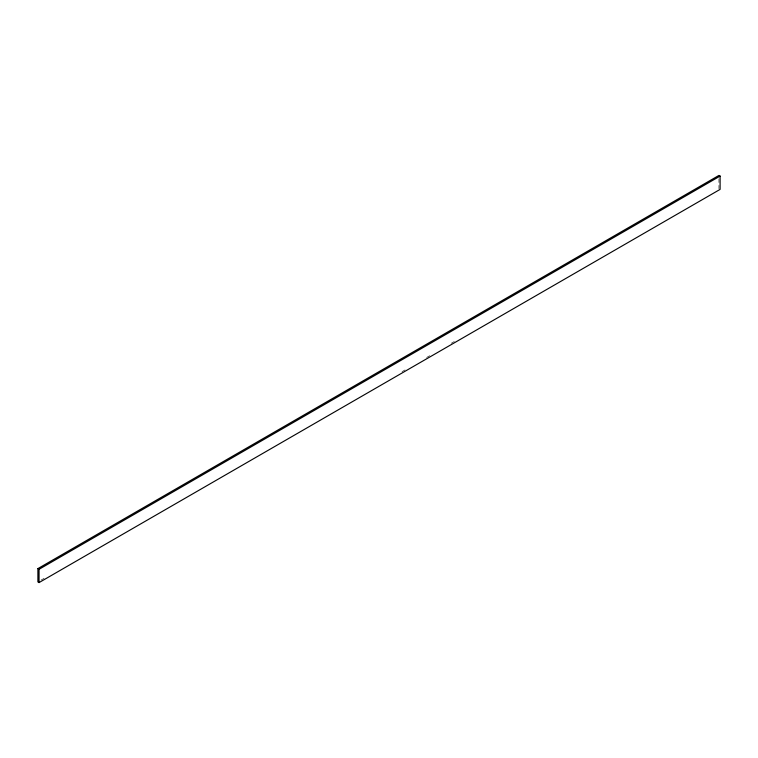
<?xml version="1.0" encoding="UTF-8"?>
<svg xmlns="http://www.w3.org/2000/svg" width="758" height="758" viewBox="0 0 758 758"><rect width="100%" height="100%" fill="white"/><g stroke="black" fill="none" stroke-linecap="round" stroke-linejoin="round"><path stroke-width="0.57" stroke-dasharray="3.79 2.84" d="M40.979 580.145L44.059 578.363M402.015 371.695L405.094 369.923M426.631 357.482L429.71 355.71M451.247 343.27L454.326 341.498M718.944 178.746L718.944 188.714"/><path stroke-width="1.14" d="M37.9 568.614L718.944 175.42L720.1 176.083L720.1 189.386L39.056 582.58L37.9 581.917L37.9 568.614L39.056 569.286L720.1 176.083M39.056 569.286L39.056 582.58"/></g></svg>
